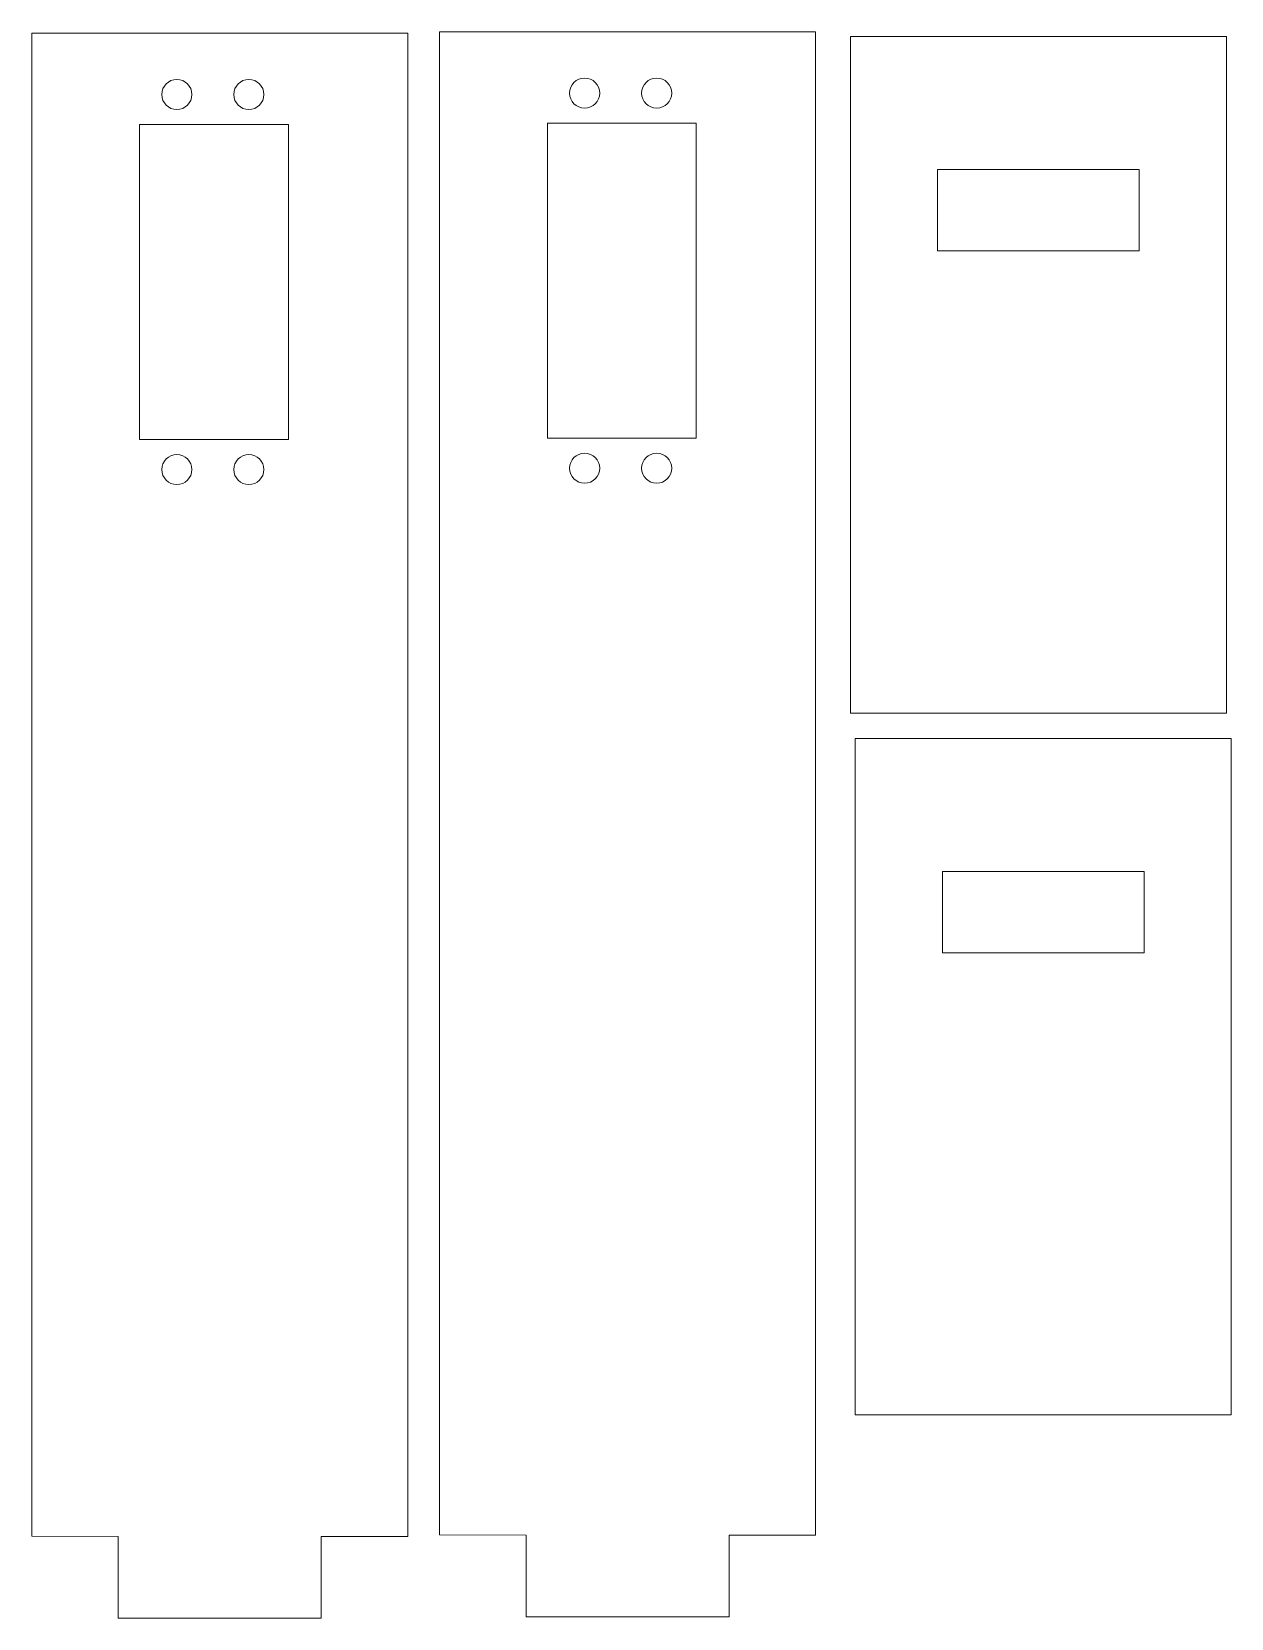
# Model space of a CAD drawing. Header units: millimetres. Extents: x 44 to 204, y -21 to 190.
import ezdxf

# ---------------------------------------------------------------- set-up
doc = ezdxf.new("R2010")
doc.units = ezdxf.units.MM

msp = doc.modelspace()

# ---------------------------------------------------------------- linework, layer by layer
at = {"color": 3, "linetype": 'Continuous', "lineweight": 5}
for p, q in [((148.44, 190.01), (98.45, 190.01)), ((98.45, 190.01), (98.45, -9.95)), ((148.44, -10.03), (148.44, 190.01)), ((94.22, 189.83), (44.23, 189.83)), ((44.23, 189.83), (44.23, -10.13)), ((94.22, -10.21), (94.22, 189.83)), ((203.07, 189.37), (153.07, 189.37)), ((153.07, 189.37), (153.07, 99.37)), ((203.07, 99.37), (203.07, 189.37)), ((78.37, 177.66), (58.57, 177.66)), ((58.57, 177.66), (58.57, 135.76)), ((78.37, 135.76), (78.37, 177.66)), ((132.59, 177.84), (112.79, 177.84)), ((112.79, 177.84), (112.79, 135.94)), ((132.59, 135.94), (132.59, 177.84)), ((191.47, 171.66), (164.67, 171.66)), ((164.67, 171.66), (164.67, 160.86)), ((191.47, 160.86), (191.47, 171.66)), ((164.67, 160.86), (191.47, 160.86)), ((58.57, 135.76), (78.37, 135.76)), ((112.79, 135.94), (132.59, 135.94)), ((153.07, 99.37), (203.07, 99.37)), ((44.23, -10.13), (55.72, -10.17)), ((55.72, -10.17), (55.72, -21.07)), ((82.72, -10.21), (94.22, -10.21)), ((82.72, -21.07), (82.72, -10.21)), ((98.45, -9.95), (109.95, -9.99)), ((109.95, -9.99), (109.95, -20.89)), ((136.95, -20.89), (136.95, -10.03)), ((136.95, -10.03), (148.44, -10.03)), ((55.72, -21.07), (82.72, -21.07)), ((109.95, -20.89), (136.95, -20.89))]:
    msp.add_line(p, q, dxfattribs=at)
at = {"color": 1, "linetype": 'Continuous', "lineweight": 5}
for p, q in [((203.72, 95.98), (153.72, 95.98)), ((153.72, 95.98), (153.72, 5.98)), ((203.72, 5.98), (203.72, 95.98)), ((192.12, 78.27), (165.32, 78.27)), ((165.32, 78.27), (165.32, 67.47)), ((192.12, 67.47), (192.12, 78.27)), ((165.32, 67.47), (192.12, 67.47)), ((153.72, 5.98), (203.72, 5.98))]:
    msp.add_line(p, q, dxfattribs=at)
at = {"color": 3, "linetype": 'Continuous', "lineweight": 5}
for centre in [(63.52, 181.66), (73.09, 181.66), (117.74, 181.84), (127.32, 181.84), (63.52, 131.76), (73.09, 131.76), (117.74, 131.94), (127.32, 131.94)]:
    msp.add_circle(centre, 2, dxfattribs=at)

doc.saveas('drawing.dxf')
